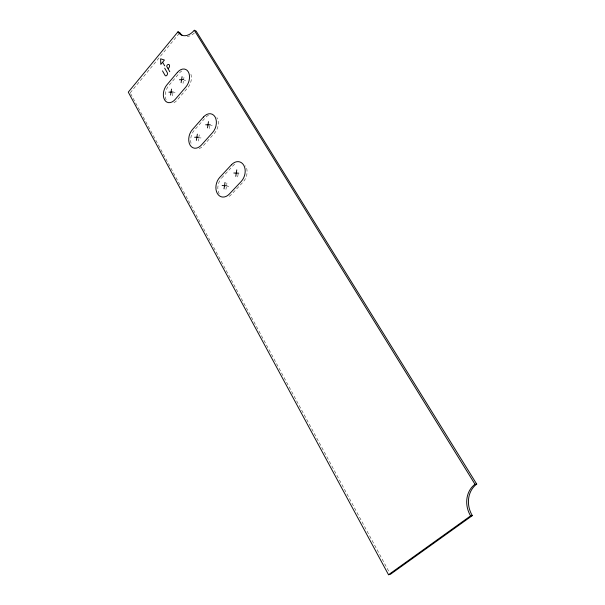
<?xml version="1.0" encoding="UTF-8"?>
<svg xmlns="http://www.w3.org/2000/svg" width="605" height="605" viewBox="0 0 605 605"><rect width="100%" height="100%" fill="white"/><g stroke="black" fill="none" stroke-linecap="round" stroke-linejoin="round"><path stroke-width="0.45" stroke-dasharray="3.02 2.27" d="M225.945 189.433L226.323 187.021M226.694 184.608L226.943 182.997M237.674 176.947L238.181 173.703M198.296 141.025L198.659 138.696M199.022 136.375L199.272 134.824M209.406 128.585L209.897 125.462M172.47 95.809L172.947 92.822M183.02 83.445L183.375 81.183M183.731 78.93L183.973 77.425M130.204 92.845L179.844 32.685M221.702 177.93L233.326 165.422A11.699 8.553 -73.2 0 1 235.39 163.66M184.222 80.397L185.674 80.321M173.665 92.792L175.095 92.739M210.669 125.454L212.211 125.447M199.537 137.925L201.057 137.932M227.253 186.257L228.856 186.332M130.65 93.669L389.484 572.655M194.387 32.995A16.532 10.867 -68.1 0 1 187.202 36.55M229.182 196.315A11.593 8.425 -74.2 0 0 231.246 194.598L243.089 182.082A11.699 8.553 -73.2 0 0 245.607 165.778M219.207 193.933A11.593 8.425 -74.2 0 1 221.241 178.452M199.196 148.543A11.23 7.835 -72.4 0 0 203.257 145.737L214.473 133.266A11.329 7.948 -71.5 0 0 216.93 117.574M191.021 143.34A11.23 7.835 -72.4 0 1 194.356 130.188L205.367 117.741A11.329 7.948 -71.5 0 1 209.451 114.837M173.96 102.684A10.898 7.298 -71.1 0 0 177.136 100.127L187.769 87.725A10.996 7.396 -70.4 0 0 190.167 72.592M166.103 99.81A10.898 7.298 -71.1 0 1 168.81 85.592L179.261 73.22A10.996 7.396 -70.4 0 1 183.133 70.278"/><path stroke-width="0.91" d="M224.024 188.881L225.03 182.43M235.768 176.357L236.774 169.854M196.375 140.375L197.359 134.159M207.5 127.905L208.483 121.643M170.565 95.083L171.518 89.094M181.114 82.688L182.075 76.653M177.961 31.823L128.283 92.141L388.516 574.75L390.384 574.319L472.316 515.604A23.535 20.381 70.3 0 1 476.717 484.106L196.156 31.127L194.288 30.25A16.569 10.867 -68.1 0 1 177.961 31.823L179.844 32.685A16.532 10.867 -68.1 0 0 182.271 35.317M162.48 62.383L160.794 64.417L160.62 58.798L164.424 60.039L162.609 62.232L164.681 65.816M168.205 68.607L168.871 67.805A2.095 1.384 -70.3 0 0 169.332 64.947A2.095 1.384 -70.3 0 0 167.282 65.075L167.093 65.302A1.021 0.673 -70.3 0 0 166.874 66.694L169.778 71.708M388.516 574.75L470.599 515.883L472.316 515.604M194.288 30.25L475.016 484.28L476.717 484.106M179.42 79.777L183.776 79.558M168.901 92.172L173.189 92.005M205.685 124.789L210.306 124.751M194.606 137.259L199.143 137.275M233.825 173.015L238.733 173.189M222.126 185.538L226.943 185.765M164.696 68.183L167.298 72.691A1.875 1.24 -70.6 0 1 166.889 75.262A1.875 1.24 -70.6 0 1 165.059 75.368L162.473 70.853M470.599 515.883A23.603 20.426 70.5 0 1 475.016 484.28M177.363 72.441L166.904 84.851A10.92 7.305 -71.2 0 0 164.545 99.795A10.92 7.305 -71.2 0 0 175.223 99.409L185.871 86.976A11.026 7.396 -70.4 0 0 188.299 71.851A11.026 7.396 -70.4 0 0 177.363 72.441M203.462 117.037L192.443 129.523A11.253 7.842 -72.4 0 0 190.03 145.018A11.253 7.842 -72.4 0 0 201.344 145.102L212.567 132.593A11.359 7.948 -71.6 0 0 215.055 116.909A11.359 7.948 -71.6 0 0 203.462 117.037M231.42 164.81L219.781 177.348A11.616 8.432 -74.2 0 0 217.308 193.441A11.616 8.432 -74.2 0 0 229.333 194.054L241.183 181.5A11.722 8.561 -73.2 0 0 243.739 165.21A11.722 8.561 -73.2 0 0 231.42 164.81"/></g></svg>
